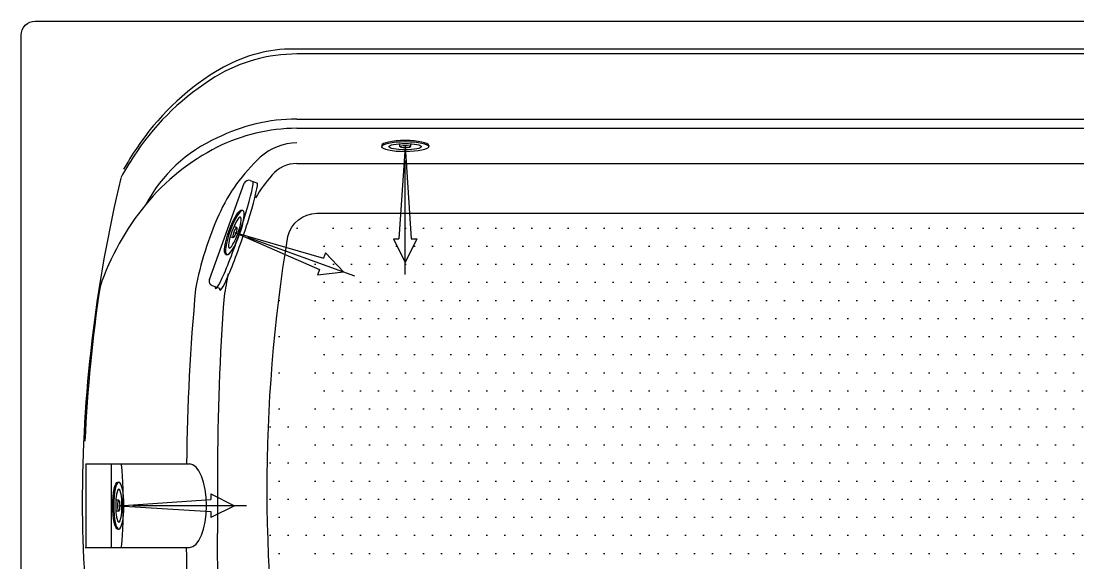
# Model space of a CAD drawing. Header units: millimetres. Extents: x -1247.41 to -1245.91, y 2235.49 to 2236.49.
# Drawn here: x -1247.415 to -1246.485, y 2236.017 to 2236.493 of the extents above; entities that cross this region are included whole.
import ezdxf

# ---------------------------------------------------------------- set-up
doc = ezdxf.new("R2010")
doc.units = ezdxf.units.MM
doc.linetypes.add('CENTER', pattern=[2, 1.25, -0.25, 0.25, -0.25])
for name, color, linetype in [('CONTOR04', 7, 'Continuous'), ('dim1', 1, 'Continuous'), ('jacuzzi', 1, 'Continuous'), ('LCENTR02', 1, 'CENTER'), ('LCOTA02', 1, 'Continuous')]:
    doc.layers.add(name, color=color, linetype=linetype)

# ---------------------------------------------------------------- blocks, each defined once
blk = doc.blocks.new('A$C302A24D9')
at = {"layer": 'jacuzzi'}
for p, q in [((0, 1.23), (0, 1.02)), ((1.81, 1.02), (1.81, 1.61)), ((2.9, 1.02), (2.9, 1.61)), ((4.71, 1.23), (4.71, 1.02))]:
    blk.add_line(p, q, dxfattribs=at)
at = {"layer": 'jacuzzi', "extrusion": (0, 0, -1)}
for centre, major_axis, ratio, start_param, end_param in [((2.36, 1.23), (2.36, 0), 0.431953, 3.141593, 6.283185), ((2.36, 1.02), (2.36, 0), 0.431953, 3.141593, 9.424778), ((2.36, 1.02), (1.65, 0), 0.381644, 3.141593, 9.424778), ((2.36, 1.02), (0.544, 0), 0.461888, 1.570796326794896, 7.853981633974482)]:
    blk.add_ellipse(centre, major_axis=major_axis, ratio=ratio, start_param=start_param, end_param=end_param, dxfattribs=at)
blk = doc.blocks.new('BMG')
at = {"layer": 'LCENTR02'}
blk.add_line((0, -12.84), (0, 1.55), dxfattribs=at)
at = {"layer": 'LCOTA02'}
for p, q in [((0, 0), (-0.59, -9.27)), ((0, 0), (0.64, -9.26)), ((0, -11.64), (-1.2, -9.27)), ((-0.59, -9.27), (-1.2, -9.27)), ((1.18, -9.25), (0, -11.64)), ((1.18, -9.25), (0.64, -9.26))]:
    blk.add_line(p, q, dxfattribs=at)
at = {"layer": 'CONTOR04', "yscale": 0.5}
blk.add_blockref('A$C302A24D9', (-2.36, -0.51), dxfattribs=at)

msp = doc.modelspace()

# ---------------------------------------------------------------- hatches: boundary and pattern name
at = {"layer": 'dim1'}
h = msp.add_hatch(dxfattribs=at)
h.set_pattern_fill('DOTS', color=256, scale=0.01, style=0)
edge = h.paths.add_edge_path()
edge.add_arc((-1246.49289, 2235.86177), 0.02625, 270, 341.80385, ccw=False)
edge.add_line((-1246.49289, 2235.83552), (-1247.15352, 2235.83552))
edge.add_arc((-1247.15352, 2235.86177), 0.02625, 193.31494, 270, ccw=False)
edge.add_arc((-1245.84136, 2236.08249), 1.35679, 170.60896, 189.62117, ccw=False)
edge.add_arc((-1247.15439, 2236.29798), 0.02625, 90, 167.00421, ccw=False)
edge.add_line((-1247.15439, 2236.32423), (-1246.17463, 2236.32423))
edge.add_arc((-1246.17463, 2236.29798), 0.02625, 12.99579, 90, ccw=False)
edge.add_arc((-1247.48767, 2236.08249), 1.35679, -9.62117, 9.39104, ccw=False)
edge.add_arc((-1246.1755, 2235.86177), 0.02625, 270, 346.68506, ccw=False)
edge.add_line((-1246.1755, 2235.83552), (-1246.35989, 2235.83552))
edge.add_arc((-1246.35989, 2235.86177), 0.02625, 198.19615, 270, ccw=False)
edge.add_arc((-1246.42639, 2235.83991), 0.04375, 18.19615, 161.80385)

# ---------------------------------------------------------------- linework, layer by layer
at = {"layer": 'jacuzzi'}
for p, q in [((-1246.14597, 2236.4685), (-1247.18305, 2236.4685)), ((-1246.15691, 2236.46421), (-1247.17211, 2236.46421)), ((-1247.17211, 2236.40705), (-1246.15691, 2236.40705)), ((-1247.17211, 2236.39888), (-1246.79925, 2236.39888)), ((-1246.79925, 2236.39888), (-1246.15691, 2236.39888)), ((-1247.17211, 2236.36798), (-1246.15691, 2236.36798)), ((-1247.24902, 2236.26617), (-1247.2183, 2236.35058)), ((-1247.21307, 2236.35302), (-1247.20658, 2236.35066)), ((-1247.24658, 2236.26093), (-1247.2401, 2236.25857)), ((-1247.35775, 2236.10413), (-1247.26661, 2236.10413)), ((-1247.35759, 2236.10413), (-1247.35759, 2236.03063)), ((-1247.33539, 2236.10413), (-1247.33539, 2236.03063)), ((-1247.2419, 2236.09542), (-1247.2419, 2236.04304)), ((-1247.2419, 2236.03933), (-1247.2419, 2236.04304)), ((-1247.35834, 2236.03063), (-1247.26661, 2236.03063))]:
    msp.add_line(p, q, dxfattribs=at)
at = {"layer": 'jacuzzi', "color": 3}
msp.add_lwpolyline([(-1245.91451, 2235.63029, -0.414214), (-1245.92676, 2235.61804), (-1247.40226, 2235.61804, -0.414214), (-1247.41451, 2235.63029), (-1247.41451, 2236.48079, -0.414214), (-1247.40226, 2236.49304), (-1245.92676, 2236.49304, -0.414214), (-1245.91451, 2236.48079)], format="xyb", close=True, dxfattribs=at)
at = {"layer": 'jacuzzi'}
for points in [[(-1247.17211, 2236.386, 0.188149), (-1247.20421, 2236.37348, 0.101334), (-1247.24072, 2236.32286, 0.059725), (-1247.26105, 2236.25798, 0.021376), (-1247.26907, 2236.10413)], [(-1247.17211, 2236.36798, 0.219593), (-1247.19391, 2236.35792, 0.041078), (-1247.20841, 2236.33777)], [(-1247.23239, 2236.27142, 0.016396), (-1247.23602, 2236.25124, 0.018885), (-1247.2419, 2236.09542)], [(-1247.23239, 2235.88833, -0.016396), (-1247.23602, 2235.90851, -0.022488), (-1247.2419, 2236.03933)], [(-1247.17211, 2235.77375, -0.188149), (-1247.20421, 2235.78627, -0.101334), (-1247.24072, 2235.83689, -0.059725), (-1247.26105, 2235.90177, -0.025509), (-1247.26907, 2236.03063)]]:
    msp.add_lwpolyline(points, format="xyb", dxfattribs=at)
msp.add_lwpolyline([(-1246.46795, 2235.85357, -0.323974), (-1246.49289, 2235.83552), (-1247.15352, 2235.83552, -0.347675), (-1247.17907, 2235.85573, -0.083147), (-1247.17997, 2236.30388, -0.349236), (-1247.15439, 2236.32423), (-1246.17463, 2236.32423, -0.349236), (-1246.14906, 2236.30388, -0.083147), (-1246.14996, 2235.85573, -0.347675), (-1246.1755, 2235.83552), (-1246.35989, 2235.83552, -0.323974), (-1246.38483, 2235.85357, 0.72393)], format="xyb", close=True, dxfattribs=at)
for centre, radius, start, end in [((-1247.17211, 2236.33331), 0.13564, 94.62725, 121.84054), ((-1247.17211, 2236.32659), 0.13762, 90, 121.43155), ((-1247.12365, 2236.25528), 0.22749, 121.84054, 146.29656), ((-1247.12636, 2236.25173), 0.22536, 121.43155, 145.87249), ((-1247.17211, 2236.25158), 0.15547, 90, 116.73898), ((-1247.17211, 2236.24341), 0.15547, 90, 116.73898), ((-1247.18903, 2236.27035), 0.13126, 113.82874, 152.00466), ((-1247.05387, 2236.2026), 0.31293, 145.87249, 150.74404), ((-1247.04679, 2236.20401), 0.31988, 146.29656, 150.21449), ((-1247.15435, 2236.20817), 0.19493, 116.73898, 140.57371), ((-1246.13103, 2236.06826), 1.22976, 166.51171, 180.01904), ((-1247.21446, 2236.34919), 0.00408, 70, 160), ((-1247.12655, 2236.1853), 0.23093, 140.57371, 161.19335), ((-1247.24519, 2236.26477), 0.00408, 160, 250), ((-1246.02644, 2236.06196), 1.33346, 171.46999, 177.32618), ((-1246.33225, 2236.07044), 1.02853, 179.98421, 194.75556)]:
    msp.add_arc(centre, radius, start, end, dxfattribs=at)
for centre, major_axis, ratio, start_param, end_param in [((-1247.2271, 2236.30599), (0.01633, 0.04788), 0.079053, 2.889448, 6.031041), ((-1247.22334, 2236.30462), (0.01633, 0.04788), 0.079053, 2.889448, 6.031041), ((-1247.32657, 2236.06738), (0, 0.03675), 0.049428, 3.141593, 6.283185), ((-1247.26661, 2236.06738), (0, 0.03675), 0.411322, 3.141593, 6.283185)]:
    msp.add_ellipse(centre, major_axis=major_axis, ratio=ratio, start_param=start_param, end_param=end_param, dxfattribs=at)

# ---------------------------------------------------------------- block references
at = {"layer": 'jacuzzi', "yscale": 0.008744157023139087, "zscale": 0.008744157023021728}
for p, xscale, rotation in [((-1247.0768, 2236.38278), -0.008744157022985907, 0.0194465556614988), ((-1247.22657, 2236.30726), 0.008744157022985907, 70.06542589411727), ((-1247.32863, 2236.06738), 0.008744157022985907, 89.98055344433855)]:
    msp.add_blockref('BMG', p, dxfattribs=dict(at, xscale=xscale, rotation=rotation))

doc.saveas('drawing.dxf')
